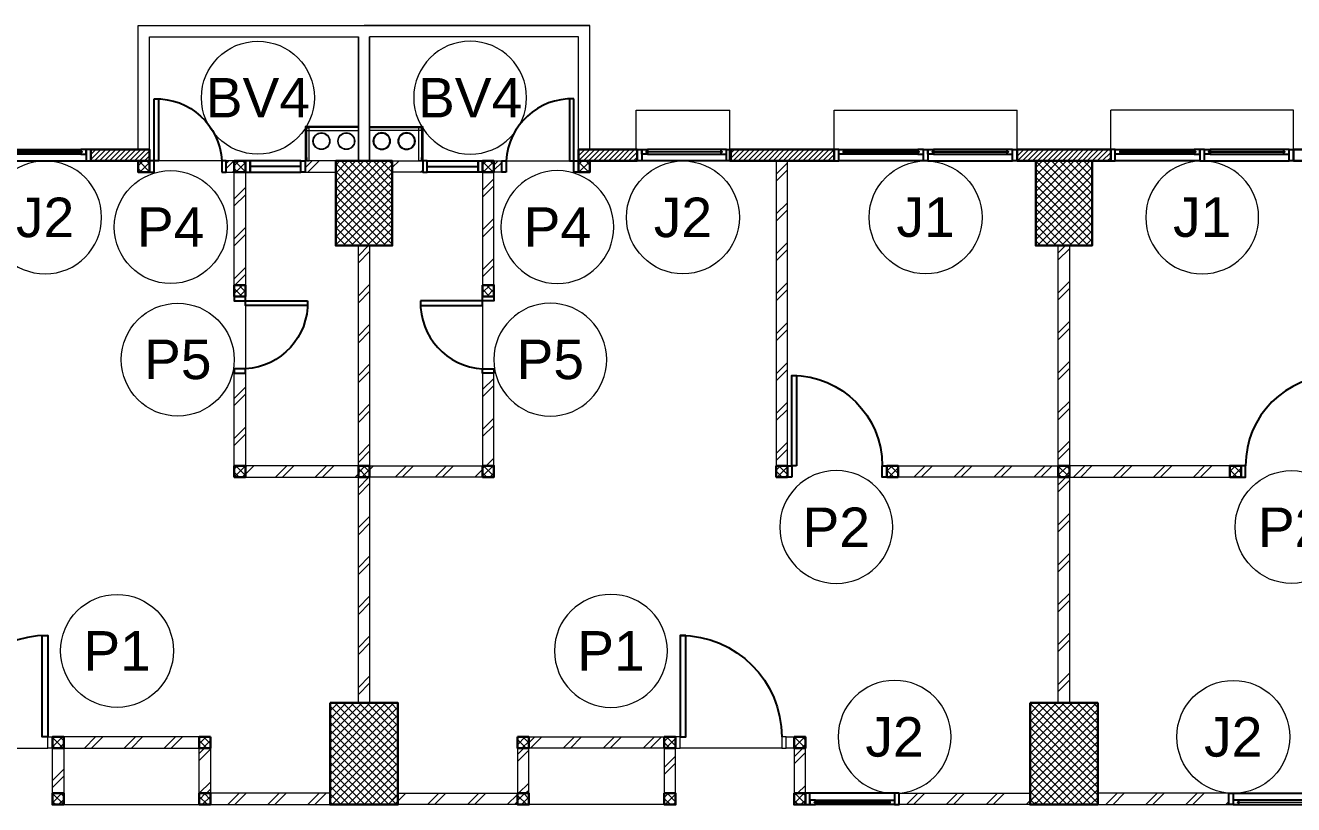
# Model space of a CAD drawing. Header units: millimetres. Extents: x -108 to 351, y -17 to 192.
# Drawn here: x 158.99 to 170.23, y 137.3 to 144.2 of the extents above; entities that cross this region are included whole.
import ezdxf
from ezdxf.enums import TextEntityAlignment as Align

# ---------------------------------------------------------------- set-up
doc = ezdxf.new("R2010")
doc.units = ezdxf.units.MM
for name, color, linetype, lineweight in [('ars', 11, 'Continuous', 0), ('KACA', 151, 'Continuous', 5), ('KOL', 1, 'Continuous', 30), ('KOLOM', 4, 'Continuous', 9), ('lan', 7, 'Continuous', 15), ('NOT', 7, 'Continuous', 20), ('tem', 5, 'Continuous', 20)]:
    doc.layers.add(name, color=color, linetype=linetype, lineweight=lineweight)
doc.layers.add('Kusen', color=30, linetype='Continuous')
doc.styles.add('S', font='simplex', dxfattribs={"width": 0.75})
doc.styles.get("Standard").update_dxf_attribs({"font": 'arial.ttf'})
pattern_1 = [(225, (-467.078732, 383.224584), (0.0220970869, -0.0220970869), [])]
pattern_2 = [(45, (18.6, 0.77), (-0.1767767, 0.1767767), []), (45, (18.6625, 0.77), (-0.1767767, 0.1767767), [])]
pattern_3 = [(45, (18.59984, 0.77), (-0.1767767, 0.1767767), []), (45, (18.66234, 0.77), (-0.1767767, 0.1767767), [])]
pattern_4 = [(45, (18.59984, 0.77), (-0.1767767, 0.1767767), []), (45, (18.66234, 0.77), (-0.1767767, 0.1767767), [])]
pattern_5 = [(45, (18.6, 0.76564), (-0.1767767, 0.1767767), []), (45, (18.6625, 0.76564), (-0.1767767, 0.1767767), [])]
pattern_6 = [(45, (18.59616, 0.76564), (-0.1767767, 0.1767767), []), (45, (18.65866, 0.76564), (-0.1767767, 0.1767767), [])]
pattern_7 = [(225, (23.57673, 55.84964), (0.06629126, -0.06629126), []), (225, (23.53254, 55.84964), (0.06629126, -0.06629126), [])]

# ---------------------------------------------------------------- blocks, each defined once
blk = doc.blocks.new("k3'")
at = {"layer": 'ars'}
h = blk.add_hatch(dxfattribs=at)
h.set_pattern_fill('_USER', color=256, scale=0.05, angle=45, double=1, pattern_type=0)
h.set_pattern_definition([(45, (0, -4.975), (-0.03535534, 0.03535534), []), (135, (0, -4.975), (-0.03535534, -0.03535534), [])])
h.paths.add_polyline_path([(-0.25, -0.375), (0.25, -0.375), (0.25, 0.375), (-0.25, 0.375)])
at = {"layer": 'KOL'}
blk.add_lwpolyline([(-0.25, -0.375), (0.25, -0.375), (0.25, 0.375), (-0.25, 0.375)], close=True, dxfattribs=at)
blk = doc.blocks.new("k1'")
at = {"layer": 'ars'}
h = blk.add_hatch(dxfattribs=at)
h.set_pattern_fill('_USER', color=256, scale=0.05, angle=45, double=1, pattern_type=0)
h.set_pattern_definition([(45, (0, -5), (-0.03535534, 0.03535534), []), (135, (0, -5), (-0.03535534, -0.03535534), [])])
h.paths.add_polyline_path([(-0.3, -0.45), (0.3, -0.45), (0.3, 0.45), (-0.3, 0.45)])
at = {"layer": 'KOL'}
blk.add_lwpolyline([(-0.3, -0.45), (0.3, -0.45), (0.3, 0.45), (-0.3, 0.45)], close=True, dxfattribs=at)
blk = doc.blocks.new('T. J1')
at = {"layer": 'Kusen'}
for p, q in [((-0.019, 0), (-0.769, 0)), ((-0.719, 0.1), (-0.069, 0.1)), ((-0.069, 0.06), (-0.719, 0.06)), ((0.021, 0), (0.771, 0)), ((0.721, 0.1), (0.071, 0.1)), ((0.071, 0.06), (0.721, 0.06))]:
    blk.add_line(p, q, dxfattribs=at)
for points in [[(-0.809, 0), (-0.769, 0), (-0.769, 0.1), (-0.809, 0.1)], [(-0.019, 0), (0.021, 0), (0.021, 0.1), (-0.019, 0.1)], [(0.811, 0), (0.771, 0), (0.771, 0.1), (0.811, 0.1)]]:
    blk.add_lwpolyline(points, close=True, dxfattribs=at)
for points in [[(-0.719, 0.077), (-0.719, 0.06), (-0.769, 0.06), (-0.769, 0.1), (-0.719, 0.1), (-0.719, 0.082), (-0.729, 0.082), (-0.729, 0.077), (-0.719, 0.077)], [(-0.069, 0.077), (-0.069, 0.06), (-0.019, 0.06), (-0.019, 0.1), (-0.069, 0.1), (-0.069, 0.082), (-0.059, 0.082), (-0.059, 0.077), (-0.069, 0.077)], [(0.071, 0.077), (0.071, 0.06), (0.021, 0.06), (0.021, 0.1), (0.071, 0.1), (0.071, 0.082), (0.061, 0.082), (0.061, 0.077), (0.071, 0.077)], [(0.721, 0.077), (0.721, 0.06), (0.771, 0.06), (0.771, 0.1), (0.721, 0.1), (0.721, 0.082), (0.731, 0.082), (0.731, 0.077), (0.721, 0.077)]]:
    blk.add_lwpolyline(points, dxfattribs=at)
at = {"layer": 'Kusen', "color": 141}
for points in [[(-0.729, 0.077), (-0.059, 0.077), (-0.059, 0.082), (-0.729, 0.082)], [(0.731, 0.077), (0.061, 0.077), (0.061, 0.082), (0.731, 0.082)]]:
    blk.add_lwpolyline(points, close=True, dxfattribs=at)
blk = doc.blocks.new('T. J2')
at = {"layer": 'KACA', "color": 141}
blk.add_lwpolyline([(-0.379, 0.077), (0.291, 0.077), (0.291, 0.082), (-0.379, 0.082)], close=True, dxfattribs=at)
at = {"layer": 'Kusen'}
for p, q in [((-0.419, 0), (0.331, 0)), ((-0.369, 0.1), (0.281, 0.1)), ((0.281, 0.06), (-0.369, 0.06))]:
    blk.add_line(p, q, dxfattribs=at)
for points in [[(-0.459, 0), (-0.419, 0), (-0.419, 0.1), (-0.459, 0.1)], [(0.331, 0), (0.371, 0), (0.371, 0.1), (0.331, 0.1)]]:
    blk.add_lwpolyline(points, close=True, dxfattribs=at)
for points in [[(-0.369, 0.077), (-0.369, 0.06), (-0.419, 0.06), (-0.419, 0.1), (-0.369, 0.1), (-0.369, 0.082), (-0.379, 0.082), (-0.379, 0.077), (-0.369, 0.077)], [(0.281, 0.077), (0.281, 0.06), (0.331, 0.06), (0.331, 0.1), (0.281, 0.1), (0.281, 0.082), (0.291, 0.082), (0.291, 0.077), (0.281, 0.077)]]:
    blk.add_lwpolyline(points, dxfattribs=at)
blk = doc.blocks.new('P.80')
at = {"layer": 'Kusen'}
for points in [[(-69.809, -74.837), (-69.769, -74.837), (-69.769, -74.037), (-69.809, -74.037)], [(-70.609, -74.937), (-70.569, -74.937), (-70.569, -74.837), (-70.609, -74.837)], [(-69.769, -74.937), (-69.729, -74.937), (-69.729, -74.837), (-69.769, -74.837)]]:
    blk.add_lwpolyline(points, close=True, dxfattribs=at)
blk.add_arc((-69.769, -74.837), 0.8, 90, 180, dxfattribs=at)
blk = doc.blocks.new('K 10.10')
at = {"layer": 'ars'}
h = blk.add_hatch(dxfattribs=at)
h.set_pattern_fill('_USER', color=256, scale=0.05, angle=45, double=1, pattern_type=0)
h.set_pattern_definition([(45, (0, 0), (-0.035355339, 0.035355339), []), (135, (0, 0), (-0.035355339, -0.035355339), [])])
h.paths.add_polyline_path([(1560.538, 1380.407), (1560.638, 1380.407), (1560.638, 1380.507), (1560.538, 1380.507)])
at = {"layer": 'KOL'}
blk.add_lwpolyline([(1560.538, 1380.407), (1560.638, 1380.407), (1560.638, 1380.507), (1560.538, 1380.507)], close=True, dxfattribs=at)
blk = doc.blocks.new('P-90')
at = {"layer": 'Kusen'}
blk.add_lwpolyline([(374.691, -21.598), (374.741, -21.598), (374.741, -22.498), (374.691, -22.498)], close=True, dxfattribs=at)
at = {"layer": 'Kusen', "lineweight": 9}
for points in [[(373.801, -22.498), (373.841, -22.498), (373.841, -22.598), (373.801, -22.598)], [(374.741, -22.498), (374.781, -22.498), (374.781, -22.598), (374.741, -22.598)]]:
    blk.add_lwpolyline(points, close=True, dxfattribs=at)
at = {"layer": 'Kusen'}
blk.add_arc((374.741, -22.498), 0.9, 90, 180, dxfattribs=at)
blk = doc.blocks.new('P.60')
at = {"layer": 'Kusen'}
for points in [[(1472.835, 997.535), (1472.875, 997.535), (1472.875, 997.435), (1472.835, 997.435)], [(1473.475, 997.535), (1473.515, 997.535), (1473.515, 997.435), (1473.475, 997.435)], [(1472.875, 996.885), (1472.915, 996.885), (1472.915, 997.435), (1472.875, 997.435)]]:
    blk.add_lwpolyline(points, close=True, dxfattribs=at)
blk.add_arc((1472.895, 997.466), 0.581, 268.0266, 356.9943, dxfattribs=at)
blk = doc.blocks.new('BV')
at = {"layer": 'Kusen'}
for points in [[(-0.225, 0.1), (-0.265, 0.1), (-0.265, 0), (-0.225, 0)], [(-0.225, 0.1), (-0.265, 0.1), (-0.265, 0), (-0.225, 0)], [(0.225, 0.1), (-0.225, 0.1), (-0.225, 0), (0.225, 0)], [(0.225, 0.1), (0.265, 0.1), (0.265, 0), (0.225, 0)]]:
    blk.add_lwpolyline(points, close=True, dxfattribs=at)
at = {"layer": 'Kusen', "color": 141}
blk.add_lwpolyline([(0.225, 0.05), (-0.225, 0.05)], dxfattribs=at)
blk = doc.blocks.new('3-typikal-1')
at = {"layer": 'ars'}
for points in [[(0.05, -0.455), (0.52, -0.455), (0.52, -0.15)], [(0.05, -0.445), (0.51, -0.445), (0.51, -0.15)], [(0.485, -0.15), (0.51, -0.15), (0.51, -0.179), (0.508, -0.179), (0.508, -0.152), (0.485, -0.152), (0.485, -0.15)], [(0.485, -0.152), (0.485, -0.443)], [(0.51, -0.419), (0.05, -0.419)], [(0.485, -0.445), (0.51, -0.445), (0.51, -0.419), (0.508, -0.419), (0.508, -0.443), (0.485, -0.443), (0.485, -0.445)]]:
    blk.add_lwpolyline(points, dxfattribs=at)
for centre, radius in [((0.157, -0.325), 0.075), ((0.157, -0.325), 0.071), ((0.377, -0.325), 0.075), ((0.377, -0.325), 0.071)]:
    blk.add_circle(centre, radius, dxfattribs=at)
at = {"layer": 'KOL'}
for points in [[(2.42, -0.15), (1.9, -0.15), (1.9, -0.25), (2.42, -0.25)], [(4.165, -0.15), (3.25, -0.15), (3.25, -0.25), (4.165, -0.25)]]:
    blk.add_lwpolyline(points, close=True, dxfattribs=at)
at = {"layer": 'lan'}
for p, q in [((2.656, 5.55), (1.456, 5.55)), ((3.7, 5.05), (2.8, 5.05)), ((1.05, 1.13), (1.05, 1.69)), ((0.05, -1.25), (0.05, -0.15)), ((1.26, -0.15), (1.82, -0.15)), ((1.9, -0.25), (1.9, -1.25)), ((2, -0.25), (2, -1.35)), ((1.9, -1.25), (0.05, -1.25)), ((2, -1.35), (0, -1.35))]:
    blk.add_line(p, q, dxfattribs=at)
at = {"layer": 'tem'}
for points in [[(1.36, 5.55), (0.3, 5.55), (0.3, 5.45), (1.36, 5.45)], [(5.9, 5.55), (4.74, 5.55), (4.74, 5.45), (5.9, 5.45)], [(1.46, 5.45), (1.46, 5.05), (1.36, 5.05), (1.36, 5.45)], [(2.76, 5.45), (2.76, 5.05), (2.66, 5.05), (2.66, 5.45)], [(3.91, 5.45), (3.91, 5.05), (3.81, 5.05), (3.81, 5.45)], [(2.66, 5.05), (1.46, 5.05), (1.46, 4.95), (2.66, 4.95)], [(3.81, 5.05), (3.74, 5.05), (3.74, 4.95), (3.81, 4.95)], [(1.05, 2.65), (0.05, 2.65), (0.05, 2.55), (1.05, 2.55)], [(6.15, 2.65), (4.731, 2.65), (4.731, 2.55), (6.15, 2.55)], [(1.15, 2.55), (1.15, 1.73), (1.05, 1.73), (1.05, 2.55)], [(1.15, 0.95), (1.15, -0.05), (1.05, -0.05), (1.05, 0.95)], [(0.52, -0.05), (0.25, -0.05), (0.25, -0.15), (0.52, -0.15)], [(1.22, -0.05), (1.15, -0.05), (1.15, -0.15), (1.22, -0.15)]]:
    blk.add_lwpolyline(points, close=True, dxfattribs=at)
at = {"layer": 'tem', "ltscale": 2}
blk.add_lwpolyline([(3.651, 2.55), (3.751, 2.55), (3.751, -0.15), (3.651, -0.15)], close=True, dxfattribs=at)
at = {"rotation": 180}
blk.add_blockref('BV', (0.785, -0.05), dxfattribs=at)
at = {"layer": 'KOLOM', "extrusion": (0, 0, -1), "xscale": -1, "zscale": -1}
for p in [(1559.178, -1374.957), (1557.878, -1374.957), (1556.728, -1374.957), (1559.178, -1375.456), (1557.878, -1375.456), (1556.728, -1375.456), (1559.488, -1377.857), (1556.887, -1377.857), (1555.907, -1377.857), (1559.488, -1379.457), (1559.488, -1380.557), (1558.638, -1380.557)]:
    blk.add_blockref('K 10.10', p, dxfattribs=at)
at = {"layer": 'Kusen', "xscale": -1}
for name, p in [('T. J2', (4.281, 5.45)), ('P.60', (1474.735, -997.585))]:
    blk.add_blockref(name, p, dxfattribs=at)
at = {"layer": 'Kusen', "rotation": 180}
for name, p in [('P-90', (377.541, -17.547)), ('P.80', (-65.978, -72.287)), ('T. J2', (2.791, -0.15)), ('T. J1', (4.976, -0.15))]:
    blk.add_blockref(name, p, dxfattribs=at)
at = {"layer": 'Kusen', "xscale": -1, "rotation": 270}
blk.add_blockref('P.60', (-996.385, -1471.785), dxfattribs=at)
blk = doc.blocks.new('LANTAI 3-15')
at = {"layer": 'ars'}
h = blk.add_hatch(dxfattribs=at)
h.set_pattern_fill('ANSI31', color=256, scale=0.25, angle=180, style=0)
h.set_pattern_definition(pattern_1)
h.paths.add_polyline_path([(34.79, 56.15), (35.3, 56.15), (35.3, 56.25), (34.79, 56.25)])
h = blk.add_hatch(dxfattribs=at)
h.set_pattern_fill('ANSI31', color=256, scale=0.25, angle=180, style=0)
h.set_pattern_definition(pattern_1)
h.paths.add_polyline_path([(39.61, 56.15), (39.1, 56.15), (39.1, 56.25), (39.61, 56.25)])
h = blk.add_hatch(dxfattribs=at)
h.set_pattern_fill('ANSI31', color=256, scale=0.25, angle=180, style=0)
h.set_pattern_definition(pattern_1)
h.paths.add_polyline_path([(41.365, 56.15), (40.44, 56.15), (40.44, 56.25), (41.365, 56.25)])
h = blk.add_hatch(dxfattribs=at)
h.set_pattern_fill('ANSI31', color=256, scale=0.25, angle=180, style=0)
h.set_pattern_definition(pattern_1)
h.paths.add_polyline_path([(42.985, 56.15), (43.815, 56.15), (43.815, 56.25), (42.985, 56.25)])
h = blk.add_hatch(dxfattribs=at)
h.set_pattern_fill('ANSI32', color=256, scale=0.25, angle=180, style=0, double=1)
h.set_pattern_definition(pattern_7)
h.paths.add_polyline_path([(35.98, 56.05), (36.05, 56.05), (36.05, 56.15), (35.98, 56.15)])
h = blk.add_hatch(dxfattribs=at)
h.set_pattern_fill('TEMBOK', color=256, scale=0.25)
h.set_pattern_definition(pattern_2)
h.paths.add_polyline_path([(36.68, 56.05), (36.95, 56.05), (36.95, 56.15), (36.68, 56.15)])
h = blk.add_hatch(dxfattribs=at)
h.set_pattern_fill('TEMBOK', color=256, scale=0.25)
h.set_pattern_definition(pattern_2)
h.paths.add_polyline_path([(37.72, 56.05), (37.45, 56.05), (37.45, 56.15), (37.72, 56.15)])
h = blk.add_hatch(dxfattribs=at)
h.set_pattern_fill('ANSI32', color=256, scale=0.25, angle=180, style=0, double=1)
h.set_pattern_definition(pattern_7)
h.paths.add_polyline_path([(38.42, 56.05), (38.35, 56.05), (38.35, 56.15), (38.42, 56.15)])
h = blk.add_hatch(dxfattribs=at)
h.set_pattern_fill('TEMBOK', color=256, scale=0.25)
h.set_pattern_definition([(45, (21.09865, 1.87), (-0.1767767, 0.1767767), []), (45, (21.16115, 1.87), (-0.1767767, 0.1767767), [])])
h.paths.add_polyline_path([(40.851, 53.45), (40.951, 53.45), (40.951, 56.15), (40.851, 56.15)])
h = blk.add_hatch(dxfattribs=at)
h.set_pattern_fill('TEMBOK', color=256, scale=0.25)
h.set_pattern_definition(pattern_4)
h.paths.add_polyline_path([(36.05, 55.05), (36.05, 56.05), (36.15, 56.05), (36.15, 55.05)])
h = blk.add_hatch(dxfattribs=at)
h.set_pattern_fill('TEMBOK', color=256, scale=0.25)
h.set_pattern_definition(pattern_4)
h.paths.add_polyline_path([(38.35, 55.05), (38.35, 56.05), (38.25, 56.05), (38.25, 55.05)])
h = blk.add_hatch(dxfattribs=at)
h.set_pattern_fill('TEMBOK', color=256, scale=0.25)
h.set_pattern_definition([(45, (24.8, 0.77), (-0.1767767, 0.1767767), []), (45, (24.8625, 0.77), (-0.1767767, 0.1767767), [])])
h.paths.add_polyline_path([(37.15, 53.45), (37.25, 53.45), (37.25, 55.4), (37.15, 55.4)])
h = blk.add_hatch(dxfattribs=at)
h.set_pattern_fill('TEMBOK', color=256, scale=0.25)
h.set_pattern_definition(pattern_2)
h.paths.add_polyline_path([(43.45, 53.45), (43.35, 53.45), (43.35, 55.4), (43.45, 55.4)])
h = blk.add_hatch(dxfattribs=at)
h.set_pattern_fill('TEMBOK', color=256, scale=0.25)
h.set_pattern_definition(pattern_3)
h.paths.add_polyline_path([(36.05, 53.45), (36.05, 54.27), (36.15, 54.27), (36.15, 53.45)])
h = blk.add_hatch(dxfattribs=at)
h.set_pattern_fill('TEMBOK', color=256, scale=0.25)
h.set_pattern_definition(pattern_3)
h.paths.add_polyline_path([(38.35, 53.45), (38.35, 54.27), (38.25, 54.27), (38.25, 53.45)])
h = blk.add_hatch(dxfattribs=at)
h.set_pattern_fill('TEMBOK', color=256, scale=0.25)
h.set_pattern_definition(pattern_2)
h.paths.add_polyline_path([(36.15, 53.35), (37.15, 53.35), (37.15, 53.45), (36.15, 53.45)])
h = blk.add_hatch(dxfattribs=at)
h.set_pattern_fill('TEMBOK', color=256, scale=0.25)
h.set_pattern_definition(pattern_2)
h.paths.add_polyline_path([(38.25, 53.35), (37.25, 53.35), (37.25, 53.45), (38.25, 53.45)])
h = blk.add_hatch(dxfattribs=at)
h.set_pattern_fill('TEMBOK', color=256, scale=0.25)
h.set_pattern_definition(pattern_2)
h.paths.add_polyline_path([(43.35, 53.35), (41.931, 53.35), (41.931, 53.45), (43.35, 53.45)])
h = blk.add_hatch(dxfattribs=at)
h.set_pattern_fill('TEMBOK', color=256, scale=0.25)
h.set_pattern_definition(pattern_2)
h.paths.add_polyline_path([(43.45, 53.35), (44.869, 53.35), (44.869, 53.45), (43.45, 53.45)])
h = blk.add_hatch(dxfattribs=at)
h.set_pattern_fill('TEMBOK', color=256, scale=0.25)
h.set_pattern_definition([(45, (24.8, -0.93), (-0.1767767, 0.1767767), []), (45, (24.8625, -0.93), (-0.1767767, 0.1767767), [])])
h.paths.add_polyline_path([(37.15, 51.35), (37.25, 51.35), (37.25, 53.35), (37.15, 53.35)])
h = blk.add_hatch(dxfattribs=at)
h.set_pattern_fill('TEMBOK', color=256, scale=0.25)
h.set_pattern_definition([(45, (18.6, -0.93), (-0.1767767, 0.1767767), []), (45, (18.6625, -0.93), (-0.1767767, 0.1767767), [])])
h.paths.add_polyline_path([(43.45, 51.35), (43.35, 51.35), (43.35, 53.35), (43.45, 53.35)])
h = blk.add_hatch(dxfattribs=at)
h.set_pattern_fill('TEMBOK', color=256, scale=0.25)
h.set_pattern_definition(pattern_6)
h.paths.add_polyline_path([(34.54, 50.95), (35.74, 50.95), (35.74, 51.05), (34.54, 51.05)])
h = blk.add_hatch(dxfattribs=at)
h.set_pattern_fill('TEMBOK', color=256, scale=0.25)
h.set_pattern_definition(pattern_6)
h.paths.add_polyline_path([(39.86, 50.95), (38.66, 50.95), (38.66, 51.05), (39.86, 51.05)])
h = blk.add_hatch(dxfattribs=at)
h.set_pattern_fill('TEMBOK', color=256, scale=0.25)
h.set_pattern_definition(pattern_5)
h.paths.add_polyline_path([(34.44, 50.55), (34.44, 50.95), (34.54, 50.95), (34.54, 50.55)])
h = blk.add_hatch(dxfattribs=at)
h.set_pattern_fill('TEMBOK', color=256, scale=0.25)
h.set_pattern_definition(pattern_5)
h.paths.add_polyline_path([(35.74, 50.55), (35.74, 50.95), (35.84, 50.95), (35.84, 50.55)])
h = blk.add_hatch(dxfattribs=at)
h.set_pattern_fill('TEMBOK', color=256, scale=0.25)
h.set_pattern_definition(pattern_5)
h.paths.add_polyline_path([(38.66, 50.55), (38.66, 50.95), (38.56, 50.95), (38.56, 50.55)])
h = blk.add_hatch(dxfattribs=at)
h.set_pattern_fill('TEMBOK', color=256, scale=0.25)
h.set_pattern_definition(pattern_5)
h.paths.add_polyline_path([(39.96, 50.55), (39.96, 50.95), (39.86, 50.95), (39.86, 50.55)])
h = blk.add_hatch(dxfattribs=at)
h.set_pattern_fill('TEMBOK', color=256, scale=0.25)
h.set_pattern_definition([(45, (18.59616, 0.76564), (-0.1767767, 0.1767767), []), (45, (18.65866, 0.76564), (-0.1767767, 0.1767767), [])])
h.paths.add_polyline_path([(41.11, 50.55), (41.11, 50.95), (41.01, 50.95), (41.01, 50.55)])
h = blk.add_hatch(dxfattribs=at)
h.set_pattern_fill('TEMBOK', color=256, scale=0.25)
h.set_pattern_definition(pattern_5)
h.paths.add_polyline_path([(35.84, 50.45), (36.9, 50.45), (36.9, 50.55), (35.84, 50.55)])
h = blk.add_hatch(dxfattribs=at)
h.set_pattern_fill('TEMBOK', color=256, scale=0.25)
h.set_pattern_definition(pattern_5)
h.paths.add_polyline_path([(38.56, 50.45), (37.45, 50.45), (37.45, 50.55), (38.56, 50.55)])
h = blk.add_hatch(dxfattribs=at)
h.set_pattern_fill('TEMBOK', color=256, scale=0.25)
h.set_pattern_definition(pattern_5)
h.paths.add_polyline_path([(43.15, 50.45), (41.94, 50.45), (41.94, 50.55), (43.15, 50.55)])
h = blk.add_hatch(dxfattribs=at)
h.set_pattern_fill('TEMBOK', color=256, scale=0.25)
h.set_pattern_definition(pattern_5)
h.paths.add_polyline_path([(43.65, 50.45), (44.86, 50.45), (44.86, 50.55), (43.65, 50.55)])
for points in [[(37.15, 56.455), (36.68, 56.455), (36.68, 56.15)], [(37.15, 56.445), (36.69, 56.445), (36.69, 56.15)], [(36.715, 56.445), (36.69, 56.445), (36.69, 56.419), (36.692, 56.419), (36.692, 56.443), (36.715, 56.443), (36.715, 56.445)], [(36.69, 56.419), (37.15, 56.419)], [(36.715, 56.152), (36.715, 56.443)], [(37.25, 56.455), (37.72, 56.455), (37.72, 56.15)], [(37.25, 56.445), (37.71, 56.445), (37.71, 56.15)], [(37.71, 56.419), (37.25, 56.419)], [(37.685, 56.445), (37.71, 56.445), (37.71, 56.419), (37.708, 56.419), (37.708, 56.443), (37.685, 56.443), (37.685, 56.445)], [(37.685, 56.152), (37.685, 56.443)], [(36.715, 56.15), (36.69, 56.15), (36.69, 56.179), (36.692, 56.179), (36.692, 56.152), (36.715, 56.152), (36.715, 56.15)], [(37.685, 56.15), (37.71, 56.15), (37.71, 56.179), (37.708, 56.179), (37.708, 56.152), (37.685, 56.152), (37.685, 56.15)]]:
    blk.add_lwpolyline(points, dxfattribs=at)
for centre, radius in [((36.823, 56.325), 0.075), ((37.043, 56.325), 0.075), ((37.357, 56.325), 0.075), ((37.577, 56.325), 0.075), ((36.823, 56.325), 0.071), ((37.043, 56.325), 0.071), ((37.357, 56.325), 0.071), ((37.577, 56.325), 0.071)]:
    blk.add_circle(centre, radius, dxfattribs=at)
at = {"layer": 'KOL'}
for points in [[(40.44, 56.15), (41.365, 56.15), (41.365, 56.25), (40.44, 56.25)], [(42.985, 56.15), (43.815, 56.15), (43.815, 56.25), (42.985, 56.25)]]:
    blk.add_lwpolyline(points, close=True, dxfattribs=at)
at = {"layer": 'lan'}
for p, q in [((35.2, 56.25), (35.2, 57.35)), ((35.2, 57.35), (39.2, 57.35)), ((39.2, 56.25), (39.2, 57.35)), ((35.3, 56.25), (35.3, 57.25)), ((35.3, 57.25), (37.15, 57.25)), ((37.15, 56.15), (37.15, 57.25)), ((37.25, 56.15), (37.25, 57.25)), ((39.1, 57.25), (37.25, 57.25)), ((39.1, 56.25), (39.1, 57.25)), ((39.61, 56.25), (39.61, 56.6)), ((39.61, 56.6), (40.44, 56.6)), ((40.44, 56.25), (40.44, 56.6)), ((41.365, 56.25), (41.365, 56.6)), ((41.365, 56.6), (42.985, 56.6)), ((42.985, 56.25), (42.985, 56.6)), ((45.435, 56.6), (43.815, 56.6)), ((43.815, 56.25), (43.815, 56.6)), ((45.435, 56.25), (45.435, 56.6))]:
    blk.add_line(p, q, dxfattribs=at)
at = {"layer": 'tem', "ltscale": 2}
for points in [[(37.25, 53.45), (37.15, 53.45), (37.15, 55.4), (37.25, 55.4)], [(43.45, 53.45), (43.35, 53.45), (43.35, 55.4), (43.45, 55.4)], [(37.25, 51.35), (37.15, 51.35), (37.15, 53.35), (37.25, 53.35)], [(43.45, 51.35), (43.35, 51.35), (43.35, 53.35), (43.45, 53.35)]]:
    blk.add_lwpolyline(points, close=True, dxfattribs=at)
at = {"layer": 'KOL', "xscale": -1, "rotation": 180}
for name, p in [("k3'", (37.2, 55.775)), ("k3'", (43.4, 55.775)), ("k1'", (37.2, 50.9)), ("k1'", (43.4, 50.9))]:
    blk.add_blockref(name, p, dxfattribs=at)
at = {"layer": 'KOLOM', "extrusion": (0, 0, -1), "zscale": -1}
for p in [(-1597.788, -1327.057), (-1603.988, -1327.057)]:
    blk.add_blockref('K 10.10', p, dxfattribs=at)
at = {"layer": 'lan', "rotation": 180}
for p in [(37.2, 56), (49.6, 56)]:
    blk.add_blockref('3-typikal-1', p, dxfattribs=at)
at = {"layer": 'lan', "xscale": -1, "rotation": 180}
blk.add_blockref('3-typikal-1', (37.2, 56), dxfattribs=at)
blk = doc.blocks.new('NAV')
blk.add_circle((0, -0.4), 0.4)
at = {"style": 'S', "width": 0.75, "flags": 4}
blk.add_attdef('AV', text='', height=0.3, dxfattribs=at).set_placement((0, -0.4), align=Align.MIDDLE)

msp = doc.modelspace()

# ---------------------------------------------------------------- block references
at = {"layer": 'lan'}
msp.add_blockref('LANTAI 3-15', (124.79422, 86.84737), dxfattribs=at)
at = {"layer": 'NOT'}
ref = msp.add_blockref('NAV', (161.05407, 143.0571), dxfattribs=dict(at, xscale=1.25, yscale=1.25, zscale=1.25, rotation=180))
ref.add_attrib('AV', 'BV4', dxfattribs={"layer": '0', "height": 0.35, "flags": 4}).set_placement((161.05407, 143.5571), align=Align.MIDDLE)
ref = msp.add_blockref('NAV', (162.93436, 143.0571), dxfattribs=dict(at, xscale=-1.25, yscale=1.25, zscale=1.25, rotation=180))
ref.add_attrib('AV', 'BV4', dxfattribs={"layer": '0', "height": 0.35, "flags": 4}).set_placement((162.93436, 143.5571), align=Align.MIDDLE)
ref = msp.add_blockref('NAV', (159.16922, 142.99737), dxfattribs=dict(at, xscale=-1.25, yscale=1.25, zscale=1.25))
ref.add_attrib('AV', 'J2', dxfattribs={"layer": '0', "height": 0.35, "flags": 4}).set_placement((159.16922, 142.49737), align=Align.MIDDLE)
ref = msp.add_blockref('NAV', (160.28148, 141.91151), dxfattribs=dict(at, xscale=1.25, yscale=1.25, zscale=1.25, rotation=180))
ref.add_attrib('AV', 'P4', dxfattribs={"layer": '0', "height": 0.35, "flags": 4}).set_placement((160.28148, 142.41151), align=Align.MIDDLE)
ref = msp.add_blockref('NAV', (163.70696, 141.91151), dxfattribs=dict(at, xscale=-1.25, yscale=1.25, zscale=1.25, rotation=180))
ref.add_attrib('AV', 'P4', dxfattribs={"layer": '0', "height": 0.35, "flags": 4}).set_placement((163.70696, 142.41151), align=Align.MIDDLE)
ref = msp.add_blockref('NAV', (164.81922, 142.99737), dxfattribs=dict(at, xscale=1.25, yscale=1.25, zscale=1.25))
ref.add_attrib('AV', 'J2', dxfattribs={"layer": '0', "height": 0.35, "flags": 4}).set_placement((164.81922, 142.49737), align=Align.MIDDLE)
ref = msp.add_blockref('NAV', (166.96922, 142.99737), dxfattribs=dict(at, xscale=1.25, yscale=1.25, zscale=1.25))
ref.add_attrib('AV', 'J1', dxfattribs={"layer": '0', "height": 0.35, "flags": 4}).set_placement((166.96922, 142.49737), align=Align.MIDDLE)
ref = msp.add_blockref('NAV', (169.41922, 142.99737), dxfattribs=dict(at, xscale=-1.25, yscale=1.25, zscale=1.25))
ref.add_attrib('AV', 'J1', dxfattribs={"layer": '0', "height": 0.35, "flags": 4}).set_placement((169.41922, 142.49737), align=Align.MIDDLE)
ref = msp.add_blockref('NAV', (160.34422, 140.73737), dxfattribs=dict(at, xscale=1.25, yscale=1.25, zscale=1.25, rotation=180))
ref.add_attrib('AV', 'P5', dxfattribs={"layer": '0', "height": 0.35, "flags": 4}).set_placement((160.34422, 141.23737), align=Align.MIDDLE)
ref = msp.add_blockref('NAV', (163.64422, 140.73737), dxfattribs=dict(at, xscale=-1.25, yscale=1.25, zscale=1.25, rotation=180))
ref.add_attrib('AV', 'P5', dxfattribs={"layer": '0', "height": 0.35, "flags": 4}).set_placement((163.64422, 141.23737), align=Align.MIDDLE)
ref = msp.add_blockref('NAV', (166.17729, 139.25564), dxfattribs=dict(at, xscale=-1.25, yscale=1.25, zscale=1.25, rotation=180))
ref.add_attrib('AV', 'P2', dxfattribs={"layer": '0', "height": 0.35, "flags": 4}).set_placement((166.17729, 139.75564), align=Align.MIDDLE)
ref = msp.add_blockref('NAV', (170.21115, 139.25564), dxfattribs=dict(at, xscale=1.25, yscale=1.25, zscale=1.25, rotation=180))
ref.add_attrib('AV', 'P2', dxfattribs={"layer": '0', "height": 0.35, "flags": 4}).set_placement((170.21115, 139.75564), align=Align.MIDDLE)
ref = msp.add_blockref('NAV', (159.80678, 138.15883), dxfattribs=dict(at, xscale=1.25, yscale=1.25, zscale=1.25, rotation=180))
ref.add_attrib('AV', 'P1', dxfattribs={"layer": '0', "height": 0.35, "flags": 4}).set_placement((159.80678, 138.65883), align=Align.MIDDLE)
ref = msp.add_blockref('NAV', (164.18166, 138.15883), dxfattribs=dict(at, xscale=-1.25, yscale=1.25, zscale=1.25, rotation=180))
ref.add_attrib('AV', 'P1', dxfattribs={"layer": '0', "height": 0.35, "flags": 4}).set_placement((164.18166, 138.65883), align=Align.MIDDLE)
ref = msp.add_blockref('NAV', (166.69422, 137.39737), dxfattribs=dict(at, xscale=-1.25, yscale=1.25, zscale=1.25, rotation=180))
ref.add_attrib('AV', 'J2', dxfattribs={"layer": '0', "height": 0.35, "flags": 4}).set_placement((166.69422, 137.89737), align=Align.MIDDLE)
ref = msp.add_blockref('NAV', (169.69422, 137.39737), dxfattribs=dict(at, xscale=1.25, yscale=1.25, zscale=1.25, rotation=180))
ref.add_attrib('AV', 'J2', dxfattribs={"layer": '0', "height": 0.35, "flags": 4}).set_placement((169.69422, 137.89737), align=Align.MIDDLE)

doc.saveas('drawing.dxf')
